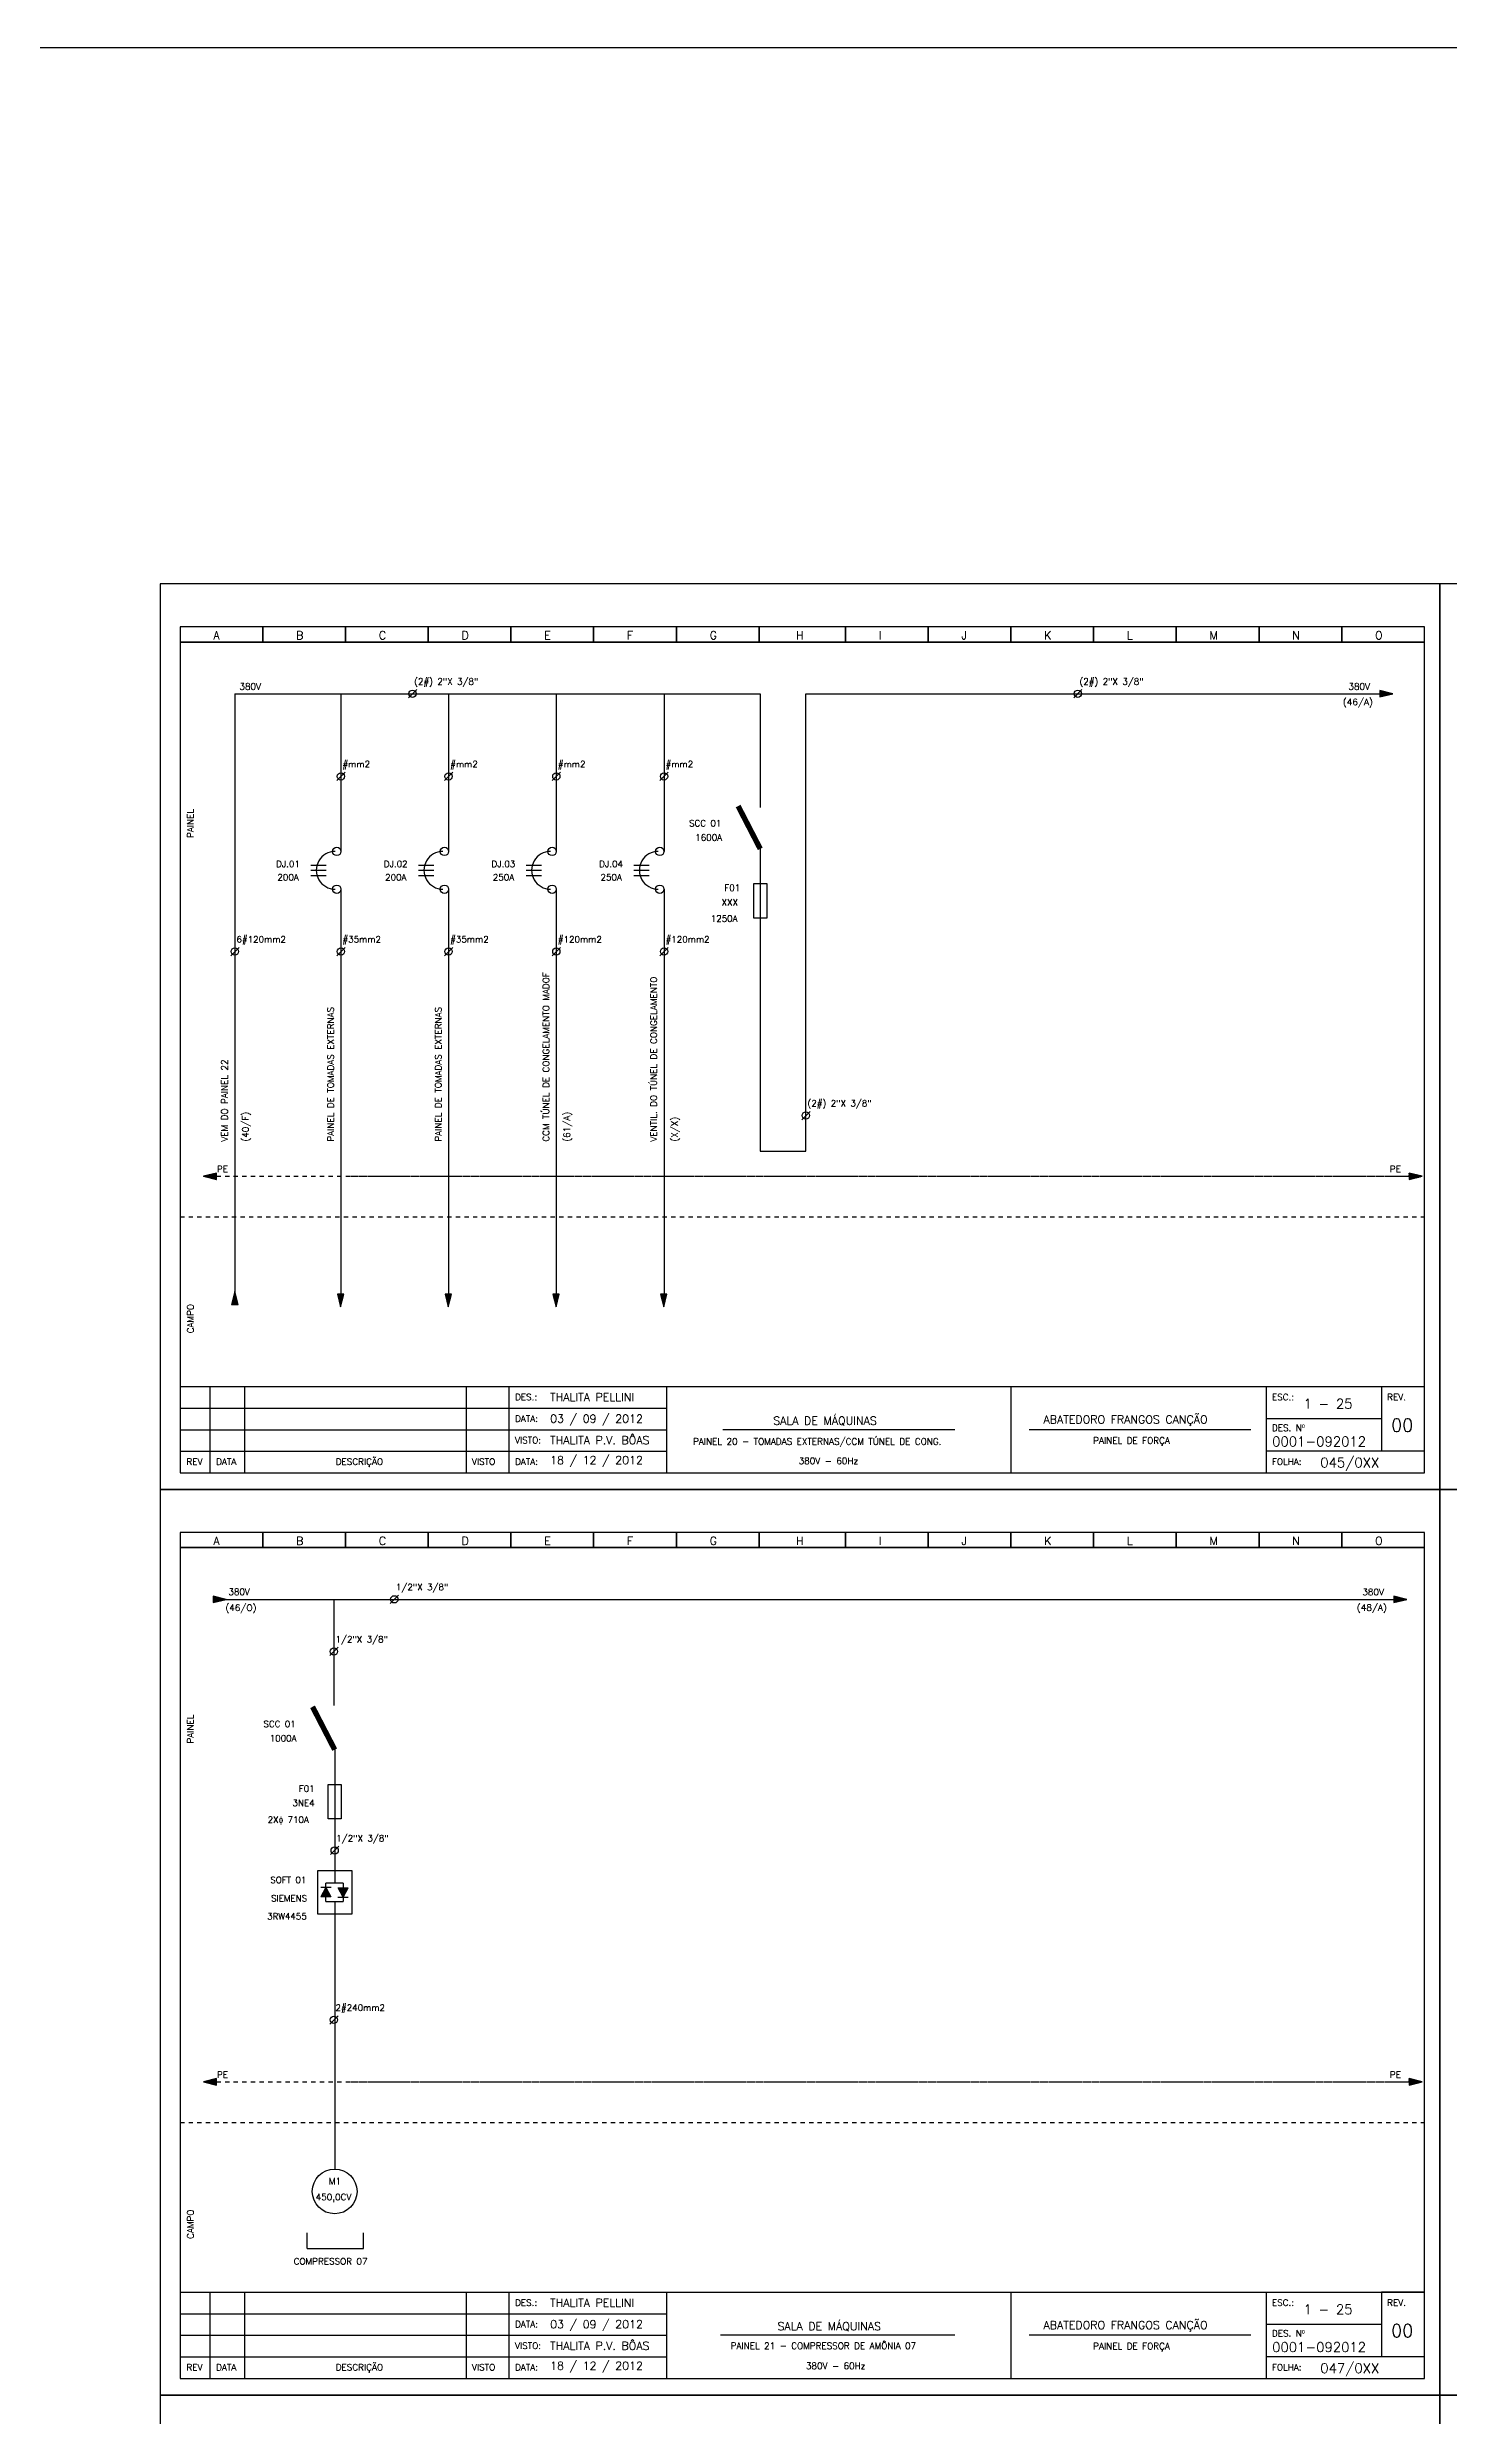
# Model space of a CAD drawing. Header units: millimetres. Extents: x 1974 to 2560, y 1429 to 1567.
# Drawn here: x 2335.4 to 2367.9, y 1512.1 to 1567.1 of the extents above; entities that cross this region are included whole.
import ezdxf

# ---------------------------------------------------------------- set-up
doc = ezdxf.new("R2010")
doc.units = ezdxf.units.MM
for name, pattern in [('DASHDOT2', [0.5, 0.25, -0.125, 0, -0.125]), ('DASHED', [0.75, 0.5, -0.25]), ('HIDDEN2', [0.1875, 0.125, -0.0625])]:
    doc.linetypes.add(name, pattern=pattern)
for name, color, linetype in [('ALIMENTAÇÃO', 6, 'Continuous'), ('CONECTOR_SAK', 2, 'Continuous'), ('DISJUNTOR', 5, 'Continuous'), ('EQUIPAMENTOS', 5, 'Continuous'), ('MARGEM', 1, 'Continuous'), ('MOTORES', 5, 'Continuous'), ('PAINEL', 7, 'Continuous'), ('soft', 5, 'Continuous'), ('TERRA', 3, 'DASHED'), ('TEXTO', 4, 'Continuous'), ('TEXTO_2', 5, 'Continuous'), ('TIMBRE', 7, 'Continuous')]:
    doc.layers.add(name, color=color, linetype=linetype)
doc.styles.add('REGUA60', font='romans.shx', dxfattribs={"height": 2})
doc.styles.add('ROMANC', font='romanc.shx', dxfattribs={"height": 0.55})
doc.styles.add('ROMANS', font='romans.shx', dxfattribs={"height": 37})

# ---------------------------------------------------------------- blocks, each defined once
blk = doc.blocks.new('soft')
at = {"layer": 'soft'}
h = blk.add_hatch(color=7, dxfattribs=at)
h.paths.add_polyline_path([(-0.206, -0.385), (-0.323, -0.602), (-0.088, -0.602)])
h.paths.add_polyline_path([(0.194, -0.609), (0.312, -0.391), (0.077, -0.391)])
for p, q in [((0.403, 0), (-0.397, 0)), ((-0.397, 0), (-0.397, -1)), ((0.403, -1), (0.403, 0)), ((-0.206, -0.385), (-0.323, -0.602)), ((-0.206, -0.385), (-0.088, -0.602)), ((0.194, -0.609), (0.077, -0.391)), ((0.194, -0.609), (0.312, -0.391)), ((-0.397, -1), (0.403, -1))]:
    blk.add_line(p, q, dxfattribs=at)
at = {"layer": 'soft', "color": 7}
for p, q in [((0, 0), (0, -0.282)), ((-0.083, -0.385), (-0.323, -0.385)), ((-0.206, -0.385), (-0.206, -0.282)), ((0.194, -0.282), (-0.206, -0.282)), ((0.194, -0.282), (0.194, -0.391)), ((-0.206, -0.711), (-0.206, -0.602)), ((-0.206, -0.711), (0.194, -0.711)), ((0, -0.711), (0, -1)), ((0.072, -0.609), (0.312, -0.609)), ((0.194, -0.609), (0.194, -0.711))]:
    blk.add_line(p, q, dxfattribs=at)
at = {"layer": 'soft', "lineweight": 20}
for p, q in [((0.312, -0.391), (0.077, -0.391)), ((-0.323, -0.602), (-0.088, -0.602))]:
    blk.add_line(p, q, dxfattribs=at)

msp = doc.modelspace()

# ---------------------------------------------------------------- hatches: boundary and pattern name
at = {"layer": 'EQUIPAMENTOS'}
for points in [[(2366.613, 1552.134), (2366.313, 1552.209), (2366.313, 1552.059)], [(2339.808, 1537.957), (2339.733, 1538.257), (2339.658, 1537.957)], [(2339.808, 1537.957), (2339.733, 1538.257), (2339.658, 1537.957)], [(2342.113, 1538.197), (2342.188, 1537.897), (2342.263, 1538.197)], [(2344.613, 1538.197), (2344.688, 1537.897), (2344.763, 1538.197)], [(2347.113, 1538.197), (2347.188, 1537.897), (2347.263, 1538.197)], [(2349.613, 1538.197), (2349.688, 1537.897), (2349.763, 1538.197)], [(2339.532, 1531.109), (2339.232, 1531.184), (2339.232, 1531.034)], [(2366.937, 1531.109), (2366.637, 1531.184), (2366.637, 1531.034)]]:
    msp.add_hatch(color=256, dxfattribs=at).paths.add_polyline_path(points)
at = {"layer": 'TERRA'}
h = msp.add_hatch(dxfattribs=at)
h.set_pattern_fill('ANSI31', color=256, scale=0.004, angle=180, style=0)
h.set_pattern_definition([(225, (2396.25982256, 1589.55084864), (0.0003535533906, -0.0003535533906), [])])
h.paths.add_polyline_path([(2339.005, 1540.931), (2339.305, 1540.931), (2339.305, 1541.006)])
h.paths.add_polyline_path([(2339.305, 1540.856), (2339.305, 1540.931), (2339.005, 1540.931)])
h = msp.add_hatch(dxfattribs=at)
h.set_pattern_fill('ANSI31', color=256, scale=0.004, style=0)
h.set_pattern_definition([(45, (2310.03536835, 1492.3112611), (-0.0003535533906, 0.0003535533906), [])])
h.paths.add_polyline_path([(2367.29, 1540.931), (2366.99, 1540.931), (2366.99, 1540.856)])
h.paths.add_polyline_path([(2366.99, 1541.006), (2366.99, 1540.931), (2367.29, 1540.931)])
h = msp.add_hatch(dxfattribs=at)
h.set_pattern_fill('ANSI31', color=256, scale=0.004, angle=180, style=0)
h.set_pattern_definition([(225, (2396.25982256, 1568.52584864), (0.0003535533906, -0.0003535533906), [])])
h.paths.add_polyline_path([(2339.005, 1519.906), (2339.305, 1519.906), (2339.305, 1519.981)])
h.paths.add_polyline_path([(2339.305, 1519.831), (2339.305, 1519.906), (2339.005, 1519.906)])
h = msp.add_hatch(dxfattribs=at)
h.set_pattern_fill('ANSI31', color=256, scale=0.004, style=0)
h.set_pattern_definition([(45, (2310.03536835, 1471.2862611), (-0.0003535533906, 0.0003535533906), [])])
h.paths.add_polyline_path([(2367.29, 1519.906), (2366.99, 1519.906), (2366.99, 1519.831)])
h.paths.add_polyline_path([(2366.99, 1519.981), (2366.99, 1519.906), (2367.29, 1519.906)])

# ---------------------------------------------------------------- linework, layer by layer
for p, q in [((2341.496, 1548.158), (2341.85, 1548.158)), ((2341.496, 1548.035), (2341.85, 1548.035)), ((2341.496, 1547.912), (2341.85, 1547.912)), ((2343.996, 1548.158), (2344.35, 1548.158)), ((2343.996, 1548.035), (2344.35, 1548.035)), ((2343.996, 1547.912), (2344.35, 1547.912)), ((2346.496, 1548.158), (2346.85, 1548.158)), ((2346.496, 1548.035), (2346.85, 1548.035)), ((2346.496, 1547.912), (2346.85, 1547.912)), ((2348.996, 1548.158), (2349.35, 1548.158)), ((2348.996, 1548.035), (2349.35, 1548.035)), ((2348.996, 1547.912), (2349.35, 1547.912)), ((2341.41, 1516.041), (2341.41, 1516.405)), ((2341.41, 1516.041), (2342.717, 1516.041)), ((2342.717, 1516.041), (2342.717, 1516.405)), ((2367.346, 1515.022), (2366.346, 1515.022))]:
    msp.add_line(p, q)
at = {"layer": 'ALIMENTAÇÃO'}
for p, q in [((2342.195, 1552.134), (2342.195, 1548.473)), ((2344.695, 1552.134), (2344.695, 1548.473)), ((2347.195, 1552.134), (2347.195, 1548.473)), ((2349.695, 1552.134), (2349.695, 1548.473)), ((2351.929, 1552.134), (2351.929, 1549.493)), ((2352.988, 1541.511), (2352.988, 1552.134)), ((2351.929, 1548.532), (2351.929, 1541.511)), ((2342.195, 1547.596), (2342.195, 1538.197)), ((2344.695, 1547.596), (2344.695, 1538.197)), ((2347.195, 1547.596), (2347.195, 1538.197)), ((2349.695, 1547.596), (2349.695, 1538.197)), ((2351.929, 1541.511), (2352.988, 1541.511))]:
    msp.add_line(p, q, dxfattribs=at)
at = {"layer": 'ALIMENTAÇÃO', "color": 6}
for p, q in [((2342.032, 1531.109), (2342.032, 1528.645)), ((2342.05, 1527.619), (2342.05, 1524.523)), ((2342.05, 1524.093), (2342.05, 1517.883))]:
    msp.add_line(p, q, dxfattribs=at)
at = {"layer": 'CONECTOR_SAK'}
for p, q in [((2343.953, 1552.231), (2343.762, 1552.038)), ((2359.397, 1552.231), (2359.206, 1552.038)), ((2342.29, 1550.313), (2342.1, 1550.12)), ((2344.79, 1550.313), (2344.6, 1550.12)), ((2347.29, 1550.313), (2347.1, 1550.12)), ((2349.79, 1550.313), (2349.6, 1550.12)), ((2339.829, 1546.246), (2339.638, 1546.053)), ((2342.29, 1546.246), (2342.1, 1546.053)), ((2344.79, 1546.246), (2344.6, 1546.053)), ((2347.29, 1546.246), (2347.1, 1546.053)), ((2349.79, 1546.246), (2349.6, 1546.053)), ((2353.084, 1542.438), (2352.893, 1542.245)), ((2343.53, 1531.206), (2343.339, 1531.013)), ((2342.128, 1529.996), (2341.937, 1529.803)), ((2342.145, 1525.375), (2341.955, 1525.182)), ((2342.128, 1521.442), (2341.937, 1521.249))]:
    msp.add_line(p, q, dxfattribs=at)
for centre in [(2343.857, 1552.134), (2359.301, 1552.134), (2342.195, 1550.216), (2344.695, 1550.216), (2347.195, 1550.216), (2349.695, 1550.216), (2339.733, 1546.149), (2342.195, 1546.149), (2344.695, 1546.149), (2347.195, 1546.149), (2349.695, 1546.149), (2352.988, 1542.341), (2343.434, 1531.109), (2342.032, 1529.899), (2342.05, 1525.278), (2342.032, 1521.345)]:
    msp.add_circle(centre, 0.0846, dxfattribs=at)
at = {"layer": 'DISJUNTOR', "const_width": 0.126}
for points in [[(2351.929, 1548.532), (2351.415, 1549.527)], [(2342.05, 1527.619), (2341.536, 1528.614)]]:
    msp.add_lwpolyline(points, dxfattribs=at)
at = {"layer": 'DISJUNTOR'}
for centre in [(2342.097, 1548.473), (2344.597, 1548.473), (2347.097, 1548.473), (2349.597, 1548.473), (2342.097, 1547.596), (2344.597, 1547.596), (2347.097, 1547.596), (2349.597, 1547.596)]:
    msp.add_circle(centre, 0.097, dxfattribs=at)
for centre in [(2342.06, 1548.035), (2344.56, 1548.035), (2347.06, 1548.035), (2349.56, 1548.035)]:
    msp.add_arc(centre, 0.438, 89.8656, 270.134, dxfattribs=at)
at = {"layer": 'EQUIPAMENTOS'}
for p, q in [((2339.733, 1552.134), (2351.929, 1552.134)), ((2352.988, 1552.134), (2366.613, 1552.134))]:
    msp.add_line(p, q, dxfattribs=at)
for points in [[(2267.845, 1567.141), (2559.507, 1567.141), (2559.507, 1444.388), (2267.845, 1444.388)], [(2351.779, 1547.726), (2352.079, 1547.726), (2352.079, 1546.926), (2351.779, 1546.926)], [(2341.9, 1526.813), (2342.2, 1526.813), (2342.2, 1526.013), (2341.9, 1526.013)]]:
    msp.add_lwpolyline(points, close=True, dxfattribs=at)
for points in [[(2366.313, 1552.059), (2366.613, 1552.134), (2366.313, 1552.209), (2366.313, 1552.059)], [(2339.808, 1537.957), (2339.733, 1538.257), (2339.658, 1537.957), (2339.808, 1537.957)], [(2342.113, 1538.197), (2342.188, 1537.897), (2342.263, 1538.197), (2342.113, 1538.197)], [(2344.613, 1538.197), (2344.688, 1537.897), (2344.763, 1538.197), (2344.613, 1538.197)], [(2347.113, 1538.197), (2347.188, 1537.897), (2347.263, 1538.197), (2347.113, 1538.197)], [(2349.613, 1538.197), (2349.688, 1537.897), (2349.763, 1538.197), (2349.613, 1538.197)], [(2339.232, 1531.034), (2339.532, 1531.109), (2339.232, 1531.184), (2339.232, 1531.034)], [(2366.637, 1531.034), (2366.937, 1531.109), (2366.637, 1531.184), (2366.637, 1531.034)]]:
    msp.add_lwpolyline(points, dxfattribs=at)
at = {"layer": 'MARGEM', "color": 7}
for points in [[(2338, 1533.659), (2367.7, 1533.659), (2367.7, 1554.684), (2338, 1554.684)], [(2367.7, 1533.659), (2397.4, 1533.659), (2397.4, 1554.684), (2367.7, 1554.684)], [(2338, 1512.634), (2367.7, 1512.634), (2367.7, 1533.659), (2338, 1533.659)], [(2367.7, 1512.634), (2397.4, 1512.634), (2397.4, 1533.659), (2367.7, 1533.659)], [(2338, 1491.609), (2367.7, 1491.609), (2367.7, 1512.634), (2338, 1512.634)], [(2367.7, 1491.609), (2397.4, 1491.609), (2397.4, 1512.634), (2367.7, 1512.634)]]:
    msp.add_lwpolyline(points, close=True, dxfattribs=at)
at = {"layer": 'MOTORES'}
msp.add_circle((2342.05, 1517.363), 0.519, dxfattribs=at)
at = {"layer": 'PAINEL', "color": 12, "linetype": 'HIDDEN2', "ltscale": 0.005}
for p, q in [((2338.461, 1539.991), (2367.346, 1539.991)), ((2338.461, 1518.966), (2367.346, 1518.966))]:
    msp.add_line(p, q, dxfattribs=at)
at = {"layer": 'soft'}
for p, q in [((2339.733, 1552.134), (2339.733, 1538.257)), ((2339.532, 1531.109), (2366.637, 1531.109))]:
    msp.add_line(p, q, dxfattribs=at)
at = {"layer": 'TERRA', "linetype": 'DASHDOT2', "ltscale": 0.0025}
for p, q in [((2339.305, 1540.931), (2366.99, 1540.931)), ((2339.305, 1540.931), (2366.99, 1540.931)), ((2342.416, 1540.931), (2367.29, 1540.931)), ((2339.305, 1519.906), (2366.99, 1519.906)), ((2339.305, 1519.906), (2366.99, 1519.906)), ((2342.416, 1519.906), (2367.29, 1519.906))]:
    msp.add_line(p, q, dxfattribs=at)
at = {"layer": 'TERRA'}
for points in [[(2339.305, 1541.006), (2339.005, 1540.931), (2339.305, 1540.856), (2339.305, 1541.006)], [(2339.305, 1541.006), (2339.005, 1540.931), (2339.305, 1540.856), (2339.305, 1541.006)], [(2366.99, 1540.856), (2367.29, 1540.931), (2366.99, 1541.006), (2366.99, 1540.856)], [(2366.99, 1540.856), (2367.29, 1540.931), (2366.99, 1541.006), (2366.99, 1540.856)], [(2339.305, 1519.981), (2339.005, 1519.906), (2339.305, 1519.831), (2339.305, 1519.981)], [(2339.305, 1519.981), (2339.005, 1519.906), (2339.305, 1519.831), (2339.305, 1519.981)], [(2366.99, 1519.831), (2367.29, 1519.906), (2366.99, 1519.981), (2366.99, 1519.831)], [(2366.99, 1519.831), (2367.29, 1519.906), (2366.99, 1519.981), (2366.99, 1519.831)]]:
    msp.add_lwpolyline(points, dxfattribs=at)
at = {"layer": 'TIMBRE', "color": 12}
for p, q in [((2367.346, 1553.684), (2338.461, 1553.684)), ((2367.346, 1532.659), (2338.461, 1532.659))]:
    msp.add_line(p, q, dxfattribs=at)
at = {"layer": 'TIMBRE'}
for p, q in [((2338.461, 1536.047), (2367.346, 1536.047)), ((2339.161, 1534.047), (2339.161, 1536.047)), ((2339.961, 1534.047), (2339.961, 1536.047)), ((2345.1, 1536.047), (2345.1, 1534.047)), ((2346.1, 1534.047), (2346.1, 1536.047)), ((2349.753, 1536.047), (2349.753, 1534.047)), ((2357.742, 1536.047), (2357.742, 1534.047)), ((2363.67, 1536.047), (2363.67, 1534.047)), ((2366.346, 1536.047), (2366.346, 1534.547)), ((2338.461, 1535.547), (2349.753, 1535.547)), ((2366.346, 1535.297), (2363.67, 1535.297)), ((2338.461, 1535.047), (2349.753, 1535.047)), ((2356.206, 1535.047), (2351.063, 1535.047)), ((2356.446, 1535.047), (2351.303, 1535.047)), ((2363.318, 1535.047), (2358.174, 1535.047)), ((2338.461, 1534.547), (2349.753, 1534.547)), ((2367.346, 1534.547), (2363.67, 1534.547)), ((2338.461, 1515.022), (2367.346, 1515.022)), ((2339.161, 1513.022), (2339.161, 1515.022)), ((2339.961, 1513.022), (2339.961, 1515.022)), ((2345.1, 1515.022), (2345.1, 1513.022)), ((2346.1, 1513.022), (2346.1, 1515.022)), ((2349.753, 1515.022), (2349.753, 1513.022)), ((2357.742, 1515.022), (2357.742, 1513.022)), ((2363.67, 1515.022), (2363.67, 1513.022)), ((2366.346, 1515.022), (2366.346, 1513.522)), ((2338.461, 1514.522), (2349.753, 1514.522)), ((2338.461, 1514.022), (2349.753, 1514.022)), ((2356.152, 1514.022), (2351.008, 1514.022)), ((2356.446, 1514.022), (2351.303, 1514.022)), ((2363.318, 1514.022), (2358.174, 1514.022)), ((2366.346, 1514.272), (2363.67, 1514.272)), ((2338.461, 1513.522), (2349.753, 1513.522)), ((2367.346, 1513.522), (2363.67, 1513.522))]:
    msp.add_line(p, q, dxfattribs=at)
at = {"layer": 'TIMBRE', "color": 12}
for points in [[(2338.461, 1553.334), (2340.381, 1553.334), (2340.381, 1553.684), (2338.461, 1553.684)], [(2340.381, 1553.334), (2342.301, 1553.334), (2342.301, 1553.684), (2340.381, 1553.684)], [(2342.301, 1553.334), (2344.221, 1553.334), (2344.221, 1553.684), (2342.301, 1553.684)], [(2344.221, 1553.334), (2346.141, 1553.334), (2346.141, 1553.684), (2344.221, 1553.684)], [(2346.141, 1553.334), (2348.061, 1553.334), (2348.061, 1553.684), (2346.141, 1553.684)], [(2348.061, 1553.334), (2349.981, 1553.334), (2349.981, 1553.684), (2348.061, 1553.684)], [(2349.981, 1553.334), (2351.901, 1553.334), (2351.901, 1553.684), (2349.981, 1553.684)], [(2351.901, 1553.334), (2353.906, 1553.334), (2353.906, 1553.684), (2351.901, 1553.684)], [(2353.906, 1553.334), (2355.826, 1553.334), (2355.826, 1553.684), (2353.906, 1553.684)], [(2355.826, 1553.334), (2357.746, 1553.334), (2357.746, 1553.684), (2355.826, 1553.684)], [(2357.746, 1553.334), (2359.666, 1553.334), (2359.666, 1553.684), (2357.746, 1553.684)], [(2359.666, 1553.334), (2361.586, 1553.334), (2361.586, 1553.684), (2359.666, 1553.684)], [(2361.586, 1553.334), (2363.506, 1553.334), (2363.506, 1553.684), (2361.586, 1553.684)], [(2363.506, 1553.334), (2365.426, 1553.334), (2365.426, 1553.684), (2363.506, 1553.684)], [(2365.426, 1553.334), (2367.346, 1553.334), (2367.346, 1553.684), (2365.426, 1553.684)], [(2338.461, 1534.047), (2367.346, 1534.047), (2367.346, 1553.334), (2338.461, 1553.334)], [(2338.461, 1532.309), (2340.381, 1532.309), (2340.381, 1532.659), (2338.461, 1532.659)], [(2340.381, 1532.309), (2342.301, 1532.309), (2342.301, 1532.659), (2340.381, 1532.659)], [(2342.301, 1532.309), (2344.221, 1532.309), (2344.221, 1532.659), (2342.301, 1532.659)], [(2344.221, 1532.309), (2346.141, 1532.309), (2346.141, 1532.659), (2344.221, 1532.659)], [(2346.141, 1532.309), (2348.061, 1532.309), (2348.061, 1532.659), (2346.141, 1532.659)], [(2348.061, 1532.309), (2349.981, 1532.309), (2349.981, 1532.659), (2348.061, 1532.659)], [(2349.981, 1532.309), (2351.901, 1532.309), (2351.901, 1532.659), (2349.981, 1532.659)], [(2351.901, 1532.309), (2353.906, 1532.309), (2353.906, 1532.659), (2351.901, 1532.659)], [(2353.906, 1532.309), (2355.826, 1532.309), (2355.826, 1532.659), (2353.906, 1532.659)], [(2355.826, 1532.309), (2357.746, 1532.309), (2357.746, 1532.659), (2355.826, 1532.659)], [(2357.746, 1532.309), (2359.666, 1532.309), (2359.666, 1532.659), (2357.746, 1532.659)], [(2359.666, 1532.309), (2361.586, 1532.309), (2361.586, 1532.659), (2359.666, 1532.659)], [(2361.586, 1532.309), (2363.506, 1532.309), (2363.506, 1532.659), (2361.586, 1532.659)], [(2363.506, 1532.309), (2365.426, 1532.309), (2365.426, 1532.659), (2363.506, 1532.659)], [(2365.426, 1532.309), (2367.346, 1532.309), (2367.346, 1532.659), (2365.426, 1532.659)], [(2338.461, 1513.022), (2367.346, 1513.022), (2367.346, 1532.309), (2338.461, 1532.309)]]:
    msp.add_lwpolyline(points, close=True, dxfattribs=at)

# ---------------------------------------------------------------- block references
at = {"layer": 'soft'}
msp.add_blockref('soft', (2342.05, 1524.805), dxfattribs=at)

# ---------------------------------------------------------------- texts
at = {"style": 'ROMANS'}
for s, p in [('ESC.:', (2363.806, 1535.73)), ('REV.', (2366.482, 1535.73)), ('PAINEL 20 - TOMADAS EXTERNAS/CCM TÚNEL DE CONG.', (2350.368, 1534.7)), ('PAINEL DE FORÇA', (2359.657, 1534.721)), ('DES. Nº', (2363.806, 1535.017)), ('380V - 60Hz', (2352.82, 1534.248)), ('FOLHA:', (2363.806, 1534.23)), ('ESC.:', (2363.806, 1514.705)), ('REV.', (2366.482, 1514.705)), ('PAINEL 21 - COMPRESSOR DE AMÔNIA 07', (2351.24, 1513.703)), ('PAINEL DE FORÇA', (2359.657, 1513.696)), ('DES. Nº', (2363.806, 1513.992)), ('380V - 60Hz', (2352.989, 1513.237)), ('FOLHA:', (2363.806, 1513.205))]:
    msp.add_text(s, height=0.15, dxfattribs=at).set_placement(p)
at = {"layer": 'TEXTO'}
for s, height, style, p in [('A', 0.188, 'ROMANS', (2339.234, 1553.397)), ('B', 0.188, 'ROMANS', (2341.154, 1553.397)), ('C', 0.188, 'ROMANS', (2343.074, 1553.397)), ('D', 0.188, 'ROMANS', (2344.994, 1553.397)), ('E', 0.188, 'ROMANS', (2346.914, 1553.397)), ('F', 0.188, 'ROMANS', (2348.834, 1553.397)), ('G', 0.188, 'ROMANS', (2350.754, 1553.397)), ('H', 0.188, 'ROMANS', (2352.758, 1553.397)), ('I', 0.188, 'ROMANS', (2354.678, 1553.397)), ('J', 0.188, 'ROMANS', (2356.598, 1553.397)), ('K', 0.188, 'ROMANS', (2358.518, 1553.397)), ('L', 0.188, 'ROMANS', (2360.438, 1553.397)), ('M', 0.188, 'ROMANS', (2362.358, 1553.397)), ('N', 0.188, 'ROMANS', (2364.278, 1553.397)), ('O', 0.188, 'ROMANS', (2366.198, 1553.397)), ('380V', 0.15, 'ROMANS', (2339.838, 1552.228)), ('(2#) 2"X 3/8"', 0.148, 'ROMANS', (2343.894, 1552.344)), ('(2#) 2"X 3/8"', 0.148, 'ROMANS', (2359.338, 1552.344)), ('380V', 0.15, 'ROMANS', (2365.581, 1552.228)), ('(46/A)', 0.15, 'ROMANS', (2365.454, 1551.868)), ('#mm2', 0.148, 'ROMANS', (2342.231, 1550.426)), ('#mm2', 0.148, 'ROMANS', (2344.731, 1550.426)), ('#mm2', 0.148, 'ROMANS', (2347.231, 1550.426)), ('#mm2', 0.148, 'ROMANS', (2349.731, 1550.426)), ('SCC 01', 0.148, 'ROMANS', (2350.276, 1549.053)), ('1600A', 0.148, 'ROMANS', (2350.421, 1548.723)), ('DJ.01', 0.148, 'ROMANS', (2340.69, 1548.108)), ('200A', 0.148, 'ROMANS', (2340.721, 1547.8)), ('DJ.02', 0.148, 'ROMANS', (2343.19, 1548.108)), ('200A', 0.148, 'ROMANS', (2343.221, 1547.8)), ('DJ.03', 0.148, 'ROMANS', (2345.69, 1548.108)), ('250A', 0.148, 'ROMANS', (2345.721, 1547.8)), ('DJ.04', 0.148, 'ROMANS', (2348.19, 1548.108)), ('250A', 0.148, 'ROMANS', (2348.221, 1547.8)), ('XXX', 0.148, 'ROMANS', (2351.031, 1547.218)), ('F01', 0.148, 'ROMANS', (2351.095, 1547.554)), ('1250A', 0.148, 'ROMANS', (2350.78, 1546.841)), ('6#120mm2', 0.148, 'ROMANS', (2339.77, 1546.358)), ('#35mm2', 0.148, 'ROMANS', (2342.231, 1546.358)), ('#35mm2', 0.148, 'ROMANS', (2344.731, 1546.358)), ('#120mm2', 0.148, 'ROMANS', (2347.231, 1546.358)), ('#120mm2', 0.148, 'ROMANS', (2349.731, 1546.358)), ('(2#) 2"X 3/8"', 0.148, 'ROMANS', (2353.025, 1542.551)), ('PE', 0.15, 'ROMANS', (2339.317, 1541.025)), ('PE', 0.15, 'ROMANS', (2366.544, 1541.025)), ('THALITA PELLINI', 0.1875, 'ROMANS', (2347.051, 1535.71)), ('03 / 09 / 2012', 0.1875, 'ROMANS', (2347.051, 1535.21)), ('THALITA P.V. BÔAS', 0.1875, 'ROMANS', (2347.051, 1534.71)), ('18 / 12 / 2012', 0.1875, 'ROMANS', (2347.051, 1534.247)), ('A', 0.188, 'ROMANS', (2339.234, 1532.372)), ('B', 0.188, 'ROMANS', (2341.154, 1532.372)), ('C', 0.188, 'ROMANS', (2343.074, 1532.372)), ('D', 0.188, 'ROMANS', (2344.994, 1532.372)), ('E', 0.188, 'ROMANS', (2346.914, 1532.372)), ('F', 0.188, 'ROMANS', (2348.834, 1532.372)), ('G', 0.188, 'ROMANS', (2350.754, 1532.372)), ('H', 0.188, 'ROMANS', (2352.758, 1532.372)), ('I', 0.188, 'ROMANS', (2354.678, 1532.372)), ('J', 0.188, 'ROMANS', (2356.598, 1532.372)), ('K', 0.188, 'ROMANS', (2358.518, 1532.372)), ('L', 0.188, 'ROMANS', (2360.438, 1532.372)), ('M', 0.188, 'ROMANS', (2362.358, 1532.372)), ('N', 0.188, 'ROMANS', (2364.278, 1532.372)), ('O', 0.188, 'ROMANS', (2366.198, 1532.372)), ('1/2"X 3/8"', 0.148, 'ROMANS', (2343.471, 1531.319)), ('(46/O)', 0.15, 'ROMANS', (2339.514, 1530.84)), ('380V', 0.148, 'ROMANS', (2339.584, 1531.209)), ('(48/A)', 0.15, 'ROMANS', (2365.778, 1530.843)), ('380V', 0.15, 'ROMANS', (2365.905, 1531.203)), ('1/2"X 3/8"', 0.148, 'ROMANS', (2342.069, 1530.109)), ('SCC 01', 0.148, 'ROMANS', (2340.397, 1528.141)), ('1000A', 0.148, 'ROMANS', (2340.542, 1527.81)), ('3NE4', 0.148, 'ROMANS', (2341.07, 1526.307)), ('F01', 0.148, 'ROMANS', (2341.216, 1526.641)), ('2Xɸ 710A', 0.148, 'ROMANS', (2340.494, 1525.918)), ('1/2"X 3/8"', 0.148, 'ROMANS', (2342.086, 1525.488)), ('SOFT 01', 0.148, 'ROMANS', (2340.556, 1524.52)), ('SIEMENS', 0.148, 'ROMANS', (2340.573, 1524.094)), ('3RW4455', 0.148, 'ROMANS', (2340.483, 1523.677)), ('2#240mm2', 0.148, 'ROMANS', (2342.069, 1521.555)), ('PE', 0.15, 'ROMANS', (2339.317, 1520)), ('PE', 0.15, 'ROMANS', (2366.544, 1520)), ('M1', 0.15, 'REGUA60', (2341.914, 1517.527)), ('450,0CV', 0.15, 'REGUA60', (2341.609, 1517.158)), ('COMPRESSOR 07', 0.15, 'REGUA60', (2341.097, 1515.664)), ('THALITA PELLINI', 0.1875, 'ROMANS', (2347.051, 1514.685)), ('03 / 09 / 2012', 0.1875, 'ROMANS', (2347.051, 1514.185)), ('THALITA P.V. BÔAS', 0.1875, 'ROMANS', (2347.051, 1513.685)), ('18 / 12 / 2012', 0.1875, 'ROMANS', (2347.051, 1513.222))]:
    msp.add_text(s, height=height, dxfattribs=dict(at, style=style)).set_placement(p)
at = {"layer": 'TEXTO', "style": 'REGUA60'}
for s, p in [('PAINEL', (2338.776, 1548.785)), ('CCM TÚNEL DE CONGELAMENTO MADOF', (2347.03, 1541.734)), ('VENTIL. DO TÚNEL DE CONGELAMENTO', (2349.53, 1541.734)), ('PAINEL DE TOMADAS EXTERNAS', (2342.03, 1541.734)), ('PAINEL DE TOMADAS EXTERNAS', (2344.53, 1541.734)), ('VEM DO PAINEL 22', (2339.568, 1541.734)), ('(40/F)', (2340.053, 1541.734)), ('(61/A)', (2347.514, 1541.734)), ('(X/X)', (2350.014, 1541.734)), ('CAMPO', (2338.776, 1537.284)), ('PAINEL', (2338.776, 1527.76)), ('CAMPO', (2338.776, 1516.259))]:
    msp.add_text(s, height=0.15, rotation=90, dxfattribs=at).set_placement(p)
at = {"layer": 'TEXTO', "color": 150, "style": 'ROMANS'}
for s, height, p in [('DES.:', 0.15, (2346.236, 1535.73)), ('DATA:', 0.15, (2346.236, 1535.23)), ('1 - 25', 0.225, (2364.54, 1535.537)), ('00', 0.3, (2366.573, 1535.003)), ('VISTO:', 0.15, (2346.236, 1534.73)), ('0001-092012', 0.225, (2363.811, 1534.661)), ('REV', 0.15, (2338.609, 1534.23)), ('DATA', 0.15, (2339.298, 1534.23)), ('DESCRIÇÃO', 0.15, (2342.074, 1534.23)), ('VISTO', 0.15, (2345.236, 1534.23)), ('DATA:', 0.15, (2346.236, 1534.23)), ('045/0XX', 0.225, (2364.929, 1534.171)), ('DES.:', 0.15, (2346.236, 1514.705)), ('DATA:', 0.15, (2346.236, 1514.205)), ('1 - 25', 0.225, (2364.54, 1514.512)), ('VISTO:', 0.15, (2346.236, 1513.705)), ('0001-092012', 0.225, (2363.811, 1513.636)), ('00', 0.3, (2366.573, 1513.978)), ('REV', 0.15, (2338.609, 1513.205)), ('DATA', 0.15, (2339.298, 1513.205)), ('DESCRIÇÃO', 0.15, (2342.074, 1513.205)), ('VISTO', 0.15, (2345.236, 1513.205)), ('DATA:', 0.15, (2346.236, 1513.205)), ('047/0XX', 0.225, (2364.929, 1513.146))]:
    msp.add_text(s, height=height, dxfattribs=at).set_placement(p)
at = {"layer": 'TEXTO_2', "style": 'ROMANC'}
for s, p in [('SALA DE MÁQUINAS', (2352.231, 1535.163)), ('ABATEDORO FRANGOS CANÇÃO', (2358.504, 1535.191)), ('SALA DE MÁQUINAS', (2352.329, 1514.138)), ('ABATEDORO FRANGOS CANÇÃO', (2358.504, 1514.166))]:
    msp.add_text(s, height=0.1875, dxfattribs=at).set_placement(p)

doc.saveas('drawing.dxf')
